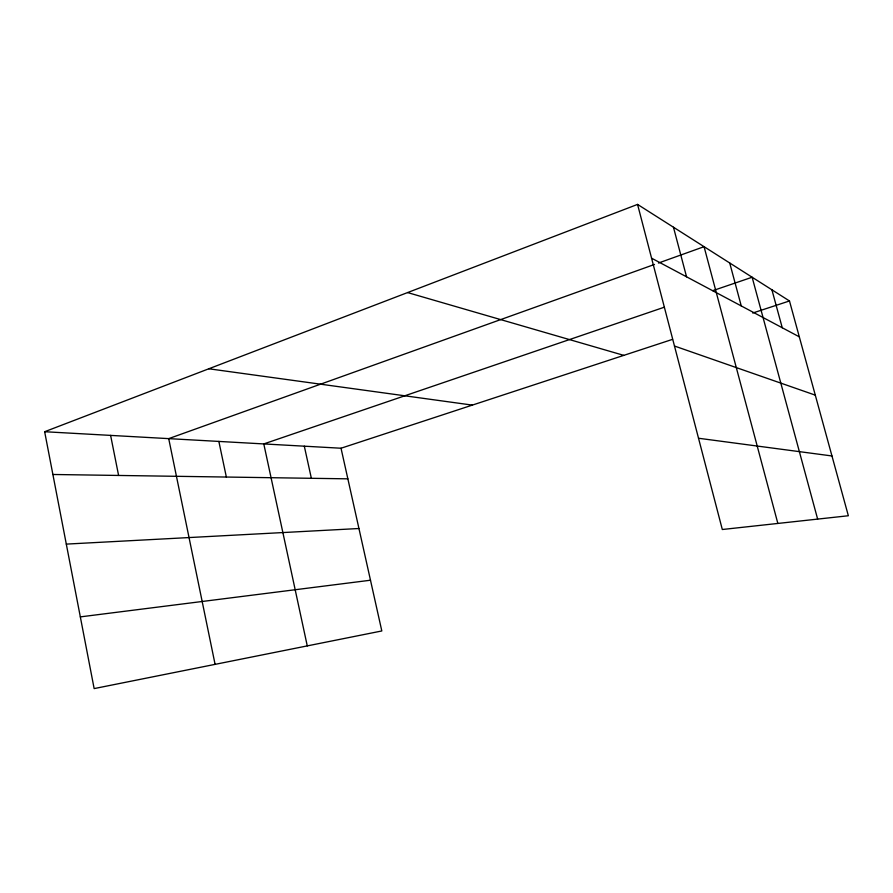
<?xml version="1.0" encoding="UTF-8"?>
<svg xmlns="http://www.w3.org/2000/svg" width="893" height="893" viewBox="0 0 893 893"><rect width="100%" height="100%" fill="white"/><g stroke="black" fill="none" stroke-linecap="round" stroke-linejoin="round"><path stroke-width="1.34" d="M44.65 431.721L341.026 448.23L381.813 630.96L94.145 688.592L44.65 431.721L637.557 204.408L789.479 300.963L848.35 515.752L722.314 529.504L637.557 204.408M654.513 264.44L168.71 438.63L215.09 664.359M658.42 263.044L704.064 246.68L777.848 523.443M664.258 307.225L263.792 443.921L307.27 645.896M712.793 290.66L752.14 277.232L817.642 519.101M341.026 448.23L672.529 339.362M752.71 313.03L789.479 300.963M80.337 616.884L370.495 580.227M66.305 544.105L358.953 528.511M52.888 474.484L347.868 478.838M698.527 438.251L831.963 455.966M208.817 368.776L472.352 405.109M407.599 292.569L623.805 355.369M674.483 346.026L815.287 395.141M651.577 258.189L799.313 336.84M771.909 289.801L782.257 327.764M729.715 262.977L741.257 305.931M673.467 227.235L686.55 276.808M304.312 446.187L311.367 478.302M218.852 441.421L226.353 477.041M110.609 435.393L118.602 475.456"/></g></svg>
